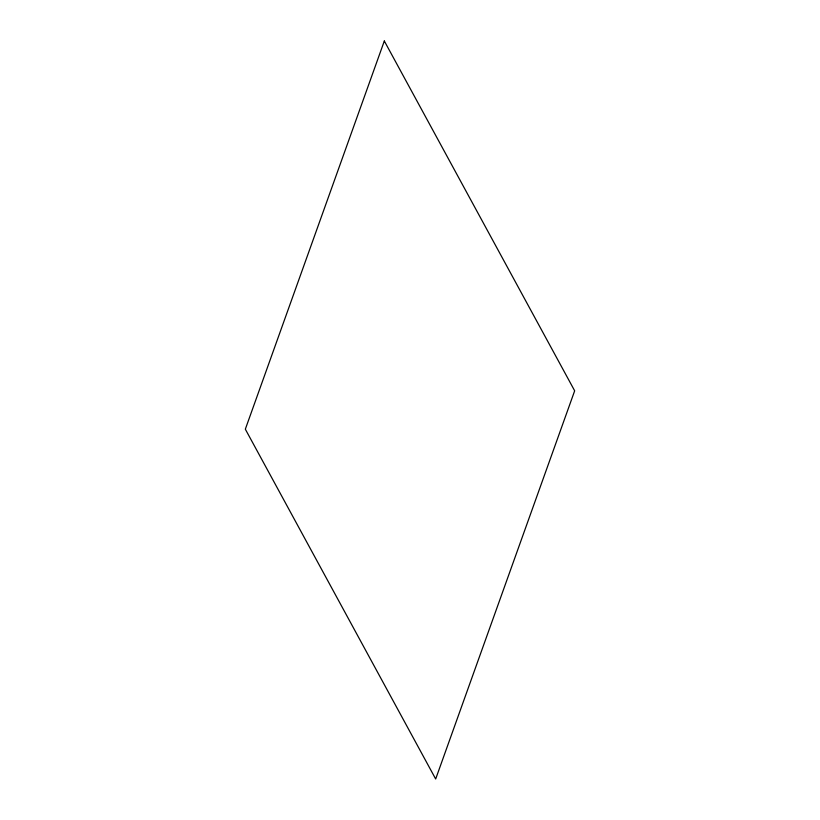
<?xml version="1.0" encoding="UTF-8"?>
<svg xmlns="http://www.w3.org/2000/svg" width="820" height="820" viewBox="0 0 820 820"><rect width="100%" height="100%" fill="white"/><g stroke="black" fill="none" stroke-linecap="round" stroke-linejoin="round"><path stroke-width="1.23" d="M384.324 41L245.334 429.188L435.676 779L574.666 390.812L384.324 41"/></g></svg>
